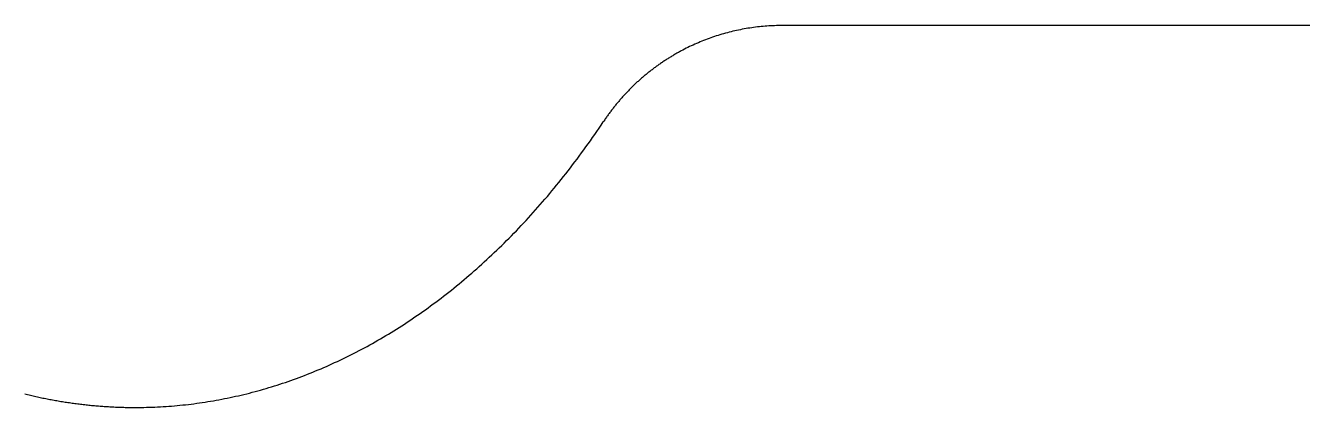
# Model space of a CAD drawing. Header units: millimetres. Extents: x -10 to 277, y -95 to 18.
# Drawn here: x 47.11 to 53.07, y 8.01 to 9.79 of the extents above; entities that cross this region are included whole.
import ezdxf

# ---------------------------------------------------------------- set-up
doc = ezdxf.new("R2010")
doc.units = ezdxf.units.MM
doc.header["$MEASUREMENT"] = 0
doc.layers.add('Edge.Cuts', color=53, linetype='CONTINUOUS')

msp = doc.modelspace()

# ---------------------------------------------------------------- linework, layer by layer
at = {"layer": 'Edge.Cuts', "linetype": 'Continuous'}
for p, q in [((50.393749, 9.763448), (50.385099, 9.761195)), ((50.402419, 9.765624), (50.393749, 9.763448)), ((50.411107, 9.767721), (50.402419, 9.765624)), ((50.419813, 9.769741), (50.411107, 9.767721)), ((50.428537, 9.771683), (50.419813, 9.769741)), ((50.437278, 9.773547), (50.428537, 9.771683)), ((50.446035, 9.775332), (50.437278, 9.773547)), ((50.454807, 9.777039), (50.446035, 9.775332)), ((50.463594, 9.778668), (50.454807, 9.777039)), ((50.472395, 9.780218), (50.463594, 9.778668)), ((50.48121, 9.781689), (50.472395, 9.780218)), ((50.490038, 9.783081), (50.48121, 9.781689)), ((50.498878, 9.784394), (50.490038, 9.783081)), ((50.507729, 9.785628), (50.498878, 9.784394)), ((50.516592, 9.786783), (50.507729, 9.785628)), ((50.525465, 9.787858), (50.516592, 9.786783)), ((50.534348, 9.788854), (50.525465, 9.787858)), ((50.543241, 9.789771), (50.534348, 9.788854)), ((50.552142, 9.790609), (50.543241, 9.789771)), ((50.561051, 9.791366), (50.552142, 9.790609)), ((50.569967, 9.792045), (50.561051, 9.791366)), ((50.578891, 9.792643), (50.569967, 9.792045)), ((50.58782, 9.793162), (50.578891, 9.792643)), ((50.596756, 9.793601), (50.58782, 9.793162)), ((50.605697, 9.793961), (50.596756, 9.793601)), ((50.614642, 9.79424), (50.605697, 9.793961)), ((50.623591, 9.79444), (50.614642, 9.79424)), ((50.632544, 9.79456), (50.623591, 9.79444)), ((50.6415, 9.7946), (50.632544, 9.79456)), ((53.225, 9.7946), (50.6415, 9.7946)), ((50.225335, 9.703915), (50.217215, 9.700156)), ((50.233487, 9.707602), (50.225335, 9.703915)), ((50.241672, 9.711216), (50.233487, 9.707602)), ((50.249889, 9.714756), (50.241672, 9.711216)), ((50.258136, 9.718222), (50.249889, 9.714756)), ((50.266414, 9.721615), (50.258136, 9.718222)), ((50.274721, 9.724933), (50.266414, 9.721615)), ((50.283057, 9.728176), (50.274721, 9.724933)), ((50.291422, 9.731345), (50.283057, 9.728176)), ((50.299814, 9.734439), (50.291422, 9.731345)), ((50.308233, 9.737457), (50.299814, 9.734439)), ((50.316678, 9.7404), (50.308233, 9.737457)), ((50.325148, 9.743267), (50.316678, 9.7404)), ((50.333644, 9.746058), (50.325148, 9.743267)), ((50.342163, 9.748772), (50.333644, 9.746058)), ((50.350706, 9.75141), (50.342163, 9.748772)), ((50.359272, 9.753972), (50.350706, 9.75141)), ((50.36786, 9.756457), (50.359272, 9.753972)), ((50.376469, 9.758865), (50.36786, 9.756457)), ((50.385099, 9.761195), (50.376469, 9.758865)), ((50.114971, 9.6448), (50.111172, 9.642436)), ((50.118781, 9.647146), (50.114971, 9.6448)), ((50.122601, 9.649476), (50.118781, 9.647146)), ((50.126431, 9.651789), (50.122601, 9.649476)), ((50.130272, 9.654084), (50.126431, 9.651789)), ((50.134123, 9.656362), (50.130272, 9.654084)), ((50.137984, 9.658623), (50.134123, 9.656362)), ((50.141855, 9.660867), (50.137984, 9.658623)), ((50.145736, 9.663093), (50.141855, 9.660867)), ((50.149628, 9.665302), (50.145736, 9.663093)), ((50.153529, 9.667494), (50.149628, 9.665302)), ((50.157439, 9.669668), (50.153529, 9.667494)), ((50.16136, 9.671825), (50.157439, 9.669668)), ((50.16529, 9.673964), (50.16136, 9.671825)), ((50.169229, 9.676085), (50.16529, 9.673964)), ((50.177137, 9.680275), (50.169229, 9.676085)), ((50.185081, 9.684395), (50.177137, 9.680275)), ((50.193062, 9.688443), (50.185081, 9.684395)), ((50.201078, 9.692419), (50.193062, 9.688443)), ((50.209129, 9.696323), (50.201078, 9.692419)), ((50.217215, 9.700156), (50.209129, 9.696323)), ((50.030424, 9.586241), (50.026889, 9.5835)), ((50.033971, 9.588965), (50.030424, 9.586241)), ((50.03753, 9.591674), (50.033971, 9.588965)), ((50.041102, 9.594366), (50.03753, 9.591674)), ((50.044685, 9.597043), (50.041102, 9.594366)), ((50.048281, 9.599704), (50.044685, 9.597043)), ((50.051889, 9.602349), (50.048281, 9.599704)), ((50.055508, 9.604977), (50.051889, 9.602349)), ((50.059139, 9.607589), (50.055508, 9.604977)), ((50.062782, 9.610185), (50.059139, 9.607589)), ((50.066437, 9.612766), (50.062782, 9.610185)), ((50.070103, 9.615329), (50.066437, 9.612766)), ((50.073781, 9.617876), (50.070103, 9.615329)), ((50.077469, 9.620407), (50.073781, 9.617876)), ((50.08117, 9.622921), (50.077469, 9.620407)), ((50.084882, 9.625419), (50.08117, 9.622921)), ((50.088605, 9.6279), (50.084882, 9.625419)), ((50.092338, 9.630365), (50.088605, 9.6279)), ((50.096083, 9.632813), (50.092338, 9.630365)), ((50.099839, 9.635244), (50.096083, 9.632813)), ((50.103606, 9.637658), (50.099839, 9.635244)), ((50.107384, 9.640055), (50.103606, 9.637658)), ((50.111172, 9.642436), (50.107384, 9.640055)), ((49.95888, 9.525469), (49.95562, 9.522411)), ((49.962155, 9.528514), (49.95888, 9.525469)), ((49.965443, 9.531542), (49.962155, 9.528514)), ((49.968745, 9.534558), (49.965443, 9.531542)), ((49.97206, 9.537557), (49.968745, 9.534558)), ((49.975389, 9.540542), (49.97206, 9.537557)), ((49.978731, 9.543512), (49.975389, 9.540542)), ((49.982086, 9.546468), (49.978731, 9.543512)), ((49.985455, 9.549408), (49.982086, 9.546468)), ((49.988837, 9.552333), (49.985455, 9.549408)), ((49.992232, 9.555243), (49.988837, 9.552333)), ((49.99564, 9.558138), (49.992232, 9.555243)), ((49.999061, 9.561018), (49.99564, 9.558138)), ((50.002495, 9.563882), (49.999061, 9.561018)), ((50.005942, 9.566731), (50.002495, 9.563882)), ((50.009401, 9.569565), (50.005942, 9.566731)), ((50.012873, 9.572383), (50.009401, 9.569565)), ((50.016359, 9.575186), (50.012873, 9.572383)), ((50.019856, 9.577973), (50.016359, 9.575186)), ((50.023366, 9.580745), (50.019856, 9.577973)), ((50.026889, 9.5835), (50.023366, 9.580745)), ((49.902339, 9.46824), (49.899335, 9.464929)), ((49.905358, 9.471538), (49.902339, 9.46824)), ((49.908391, 9.474821), (49.905358, 9.471538)), ((49.91144, 9.478092), (49.908391, 9.474821)), ((49.914502, 9.481348), (49.91144, 9.478092)), ((49.91758, 9.484592), (49.914502, 9.481348)), ((49.920671, 9.48782), (49.91758, 9.484592)), ((49.923778, 9.491036), (49.920671, 9.48782)), ((49.926898, 9.494237), (49.923778, 9.491036)), ((49.930033, 9.497424), (49.926898, 9.494237)), ((49.933182, 9.500597), (49.930033, 9.497424)), ((49.936346, 9.503757), (49.933182, 9.500597)), ((49.939522, 9.506901), (49.936346, 9.503757)), ((49.942714, 9.510032), (49.939522, 9.506901)), ((49.945919, 9.513148), (49.942714, 9.510032)), ((49.949139, 9.51625), (49.945919, 9.513148)), ((49.952372, 9.519338), (49.949139, 9.51625)), ((49.95562, 9.522411), (49.952372, 9.519338)), ((49.850571, 9.406625), (49.847841, 9.403081)), ((49.853317, 9.410158), (49.850571, 9.406625)), ((49.856078, 9.413677), (49.853317, 9.410158)), ((49.858855, 9.417185), (49.856078, 9.413677)), ((49.861647, 9.420679), (49.858855, 9.417185)), ((49.864455, 9.424161), (49.861647, 9.420679)), ((49.867277, 9.427629), (49.864455, 9.424161)), ((49.870116, 9.431086), (49.867277, 9.427629)), ((49.87297, 9.434529), (49.870116, 9.431086)), ((49.875839, 9.43796), (49.87297, 9.434529)), ((49.878723, 9.441377), (49.875839, 9.43796)), ((49.881623, 9.444781), (49.878723, 9.441377)), ((49.884537, 9.448172), (49.881623, 9.444781)), ((49.887467, 9.45155), (49.884537, 9.448172)), ((49.890411, 9.454915), (49.887467, 9.45155)), ((49.893371, 9.458267), (49.890411, 9.454915)), ((49.896345, 9.461604), (49.893371, 9.458267)), ((49.899335, 9.464929), (49.896345, 9.461604)), ((49.806933, 9.345649), (49.8091, 9.3489)), ((49.813795, 9.355886), (49.8091, 9.3489)), ((49.816318, 9.359589), (49.813795, 9.355886)), ((49.818856, 9.363278), (49.816318, 9.359589)), ((49.821412, 9.366958), (49.818856, 9.363278)), ((49.823982, 9.370624), (49.821412, 9.366958)), ((49.82657, 9.374279), (49.823982, 9.370624)), ((49.829173, 9.377921), (49.82657, 9.374279)), ((49.831792, 9.381553), (49.829173, 9.377921)), ((49.834427, 9.38517), (49.831792, 9.381553)), ((49.837079, 9.388778), (49.834427, 9.38517)), ((49.839745, 9.392371), (49.837079, 9.388778)), ((49.842428, 9.395954), (49.839745, 9.392371)), ((49.845126, 9.399523), (49.842428, 9.395954)), ((49.847841, 9.403081), (49.845126, 9.399523)), ((49.756678, 9.272116), (49.766811, 9.28666)), ((49.766811, 9.28666), (49.776904, 9.301285)), ((49.776904, 9.301285), (49.786955, 9.315992)), ((49.786955, 9.315992), (49.796965, 9.33078)), ((49.796965, 9.33078), (49.806933, 9.345649)), ((49.715742, 9.214758), (49.726036, 9.228974)), ((49.726036, 9.228974), (49.73629, 9.243273)), ((49.73629, 9.243273), (49.746504, 9.257654)), ((49.746504, 9.257654), (49.756678, 9.272116)), ((49.67418, 9.158713), (49.684628, 9.1726)), ((49.684628, 9.1726), (49.695038, 9.186571)), ((49.695038, 9.186571), (49.70541, 9.200623)), ((49.70541, 9.200623), (49.715742, 9.214758)), ((49.632013, 9.103989), (49.64261, 9.117546)), ((49.64261, 9.117546), (49.653171, 9.131185)), ((49.653171, 9.131185), (49.663694, 9.144908)), ((49.663694, 9.144908), (49.67418, 9.158713)), ((49.578485, 9.037451), (49.589262, 9.050592)), ((49.589262, 9.050592), (49.600003, 9.063817)), ((49.600003, 9.063817), (49.610709, 9.077124)), ((49.610709, 9.077124), (49.621379, 9.090515)), ((49.621379, 9.090515), (49.632013, 9.103989)), ((49.535033, 8.985723), (49.545947, 8.99853)), ((49.545947, 8.99853), (49.556827, 9.01142)), ((49.556827, 9.01142), (49.567673, 9.024394)), ((49.567673, 9.024394), (49.578485, 9.037451)), ((49.479966, 8.922948), (49.491045, 8.935335)), ((49.491045, 8.935335), (49.502091, 8.947806)), ((49.502091, 8.947806), (49.513105, 8.960361)), ((49.513105, 8.960361), (49.524086, 8.973)), ((49.524086, 8.973), (49.535033, 8.985723)), ((49.424103, 8.862276), (49.435337, 8.874242)), ((49.435337, 8.874242), (49.446541, 8.886292)), ((49.446541, 8.886292), (49.457714, 8.898426)), ((49.457714, 8.898426), (49.468856, 8.910645)), ((49.468856, 8.910645), (49.479966, 8.922948)), ((49.367482, 8.803715), (49.378865, 8.815258)), ((49.378865, 8.815258), (49.390218, 8.826886)), ((49.390218, 8.826886), (49.401543, 8.838598)), ((49.401543, 8.838598), (49.412838, 8.850395)), ((49.412838, 8.850395), (49.424103, 8.862276)), ((49.310145, 8.74727), (49.321668, 8.75839)), ((49.321668, 8.75839), (49.333163, 8.769594)), ((49.333163, 8.769594), (49.344631, 8.780883)), ((49.344631, 8.780883), (49.356071, 8.792256)), ((49.356071, 8.792256), (49.367482, 8.803715)), ((49.24045, 8.682337), (49.252131, 8.692947)), ((49.252131, 8.692947), (49.263786, 8.703642)), ((49.263786, 8.703642), (49.275415, 8.714421)), ((49.275415, 8.714421), (49.287018, 8.725286)), ((49.287018, 8.725286), (49.298595, 8.736236)), ((49.298595, 8.736236), (49.310145, 8.74727)), ((49.181675, 8.630562), (49.193479, 8.640747)), ((49.193479, 8.640747), (49.205259, 8.651017)), ((49.205259, 8.651017), (49.217014, 8.661372)), ((49.217014, 8.661372), (49.228745, 8.671812)), ((49.228745, 8.671812), (49.24045, 8.682337)), ((49.110367, 8.571239), (49.122308, 8.580913)), ((49.122308, 8.580913), (49.134227, 8.590673)), ((49.134227, 8.590673), (49.146124, 8.600518)), ((49.146124, 8.600518), (49.157997, 8.610448)), ((49.157997, 8.610448), (49.169848, 8.620462)), ((49.169848, 8.620462), (49.181675, 8.630562)), ((49.026181, 8.505896), (49.038269, 8.514975)), ((49.038269, 8.514975), (49.050338, 8.52414)), ((49.050338, 8.52414), (49.062386, 8.53339)), ((49.062386, 8.53339), (49.074413, 8.542725)), ((49.074413, 8.542725), (49.086419, 8.552144)), ((49.086419, 8.552144), (49.098404, 8.561649)), ((49.098404, 8.561649), (49.110367, 8.571239)), ((48.941019, 8.444713), (48.953241, 8.453199)), ((48.953241, 8.453199), (48.965445, 8.46177)), ((48.965445, 8.46177), (48.977631, 8.470425)), ((48.977631, 8.470425), (48.989797, 8.479166)), ((48.989797, 8.479166), (49.001944, 8.487991)), ((49.001944, 8.487991), (49.014072, 8.496901)), ((49.014072, 8.496901), (49.026181, 8.505896)), ((48.854976, 8.387683), (48.867319, 8.395576)), ((48.867319, 8.395576), (48.879645, 8.403554)), ((48.879645, 8.403554), (48.891954, 8.411617)), ((48.891954, 8.411617), (48.904246, 8.419764)), ((48.904246, 8.419764), (48.916522, 8.427996)), ((48.916522, 8.427996), (48.928779, 8.436312)), ((48.928779, 8.436312), (48.941019, 8.444713)), ((48.755676, 8.327571), (48.768141, 8.33479)), ((48.768141, 8.33479), (48.780591, 8.342093)), ((48.780591, 8.342093), (48.793027, 8.349481)), ((48.793027, 8.349481), (48.805447, 8.356952)), ((48.805447, 8.356952), (48.817853, 8.364508)), ((48.817853, 8.364508), (48.830243, 8.372149)), ((48.830243, 8.372149), (48.842618, 8.379873)), ((48.842618, 8.379873), (48.854976, 8.387683)), ((48.655468, 8.272839), (48.66804, 8.279388)), ((48.66804, 8.279388), (48.680599, 8.286019)), ((48.680599, 8.286019), (48.693145, 8.292735)), ((48.693145, 8.292735), (48.705678, 8.299534)), ((48.705678, 8.299534), (48.718198, 8.306417)), ((48.718198, 8.306417), (48.730705, 8.313385)), ((48.730705, 8.313385), (48.743197, 8.320436)), ((48.743197, 8.320436), (48.755676, 8.327571)), ((48.529109, 8.211947), (48.541794, 8.217662)), ((48.541794, 8.217662), (48.554469, 8.223459)), ((48.554469, 8.223459), (48.567133, 8.22934)), ((48.567133, 8.22934), (48.579787, 8.235304)), ((48.579787, 8.235304), (48.592429, 8.241352)), ((48.592429, 8.241352), (48.60506, 8.247482)), ((48.60506, 8.247482), (48.61768, 8.253696)), ((48.61768, 8.253696), (48.630288, 8.259994)), ((48.630288, 8.259994), (48.642884, 8.266375)), ((48.642884, 8.266375), (48.655468, 8.272839)), ((48.388936, 8.154548), (48.401724, 8.159353)), ((48.401724, 8.159353), (48.414503, 8.164241)), ((48.414503, 8.164241), (48.427274, 8.169211)), ((48.427274, 8.169211), (48.440035, 8.174264)), ((48.440035, 8.174264), (48.452788, 8.179399)), ((48.452788, 8.179399), (48.465532, 8.184617)), ((48.465532, 8.184617), (48.478267, 8.189917)), ((48.478267, 8.189917), (48.490992, 8.1953)), ((48.490992, 8.1953), (48.503708, 8.200766)), ((48.503708, 8.200766), (48.516413, 8.206315)), ((48.516413, 8.206315), (48.529109, 8.211947)), ((48.20913, 8.09588), (48.222017, 8.09954)), ((48.222017, 8.09954), (48.234898, 8.103281)), ((48.234898, 8.103281), (48.247772, 8.107103)), ((48.247772, 8.107103), (48.26064, 8.111007)), ((48.26064, 8.111007), (48.273502, 8.114993)), ((48.273502, 8.114993), (48.286357, 8.119061)), ((48.286357, 8.119061), (48.299205, 8.12321)), ((48.299205, 8.12321), (48.312046, 8.127441)), ((48.312046, 8.127441), (48.32488, 8.131753)), ((48.32488, 8.131753), (48.337707, 8.136148)), ((48.337707, 8.136148), (48.350526, 8.140625)), ((48.350526, 8.140625), (48.363337, 8.145184)), ((48.363337, 8.145184), (48.376141, 8.149825)), ((48.376141, 8.149825), (48.388936, 8.154548)), ((47.110144, 8.077625), (47.11661, 8.076042)), ((47.11661, 8.076042), (47.123074, 8.074481)), ((47.123074, 8.074481), (47.129542, 8.072939)), ((47.129542, 8.072939), (47.136009, 8.071417)), ((47.136009, 8.071417), (47.14248, 8.069916)), ((47.14248, 8.069916), (47.148949, 8.068435)), ((47.148949, 8.068435), (47.155422, 8.066974)), ((47.155422, 8.066974), (47.161894, 8.065534)), ((47.161894, 8.065534), (47.168369, 8.064114)), ((47.168369, 8.064114), (47.174843, 8.062714)), ((47.174843, 8.062714), (47.18132, 8.061334)), ((47.18132, 8.061334), (47.187797, 8.059975)), ((47.187797, 8.059975), (47.194276, 8.058635)), ((47.194276, 8.058635), (47.200755, 8.057317)), ((47.200755, 8.057317), (47.207236, 8.056018)), ((47.207236, 8.056018), (47.213717, 8.054739)), ((47.213717, 8.054739), (47.2202, 8.05348)), ((47.2202, 8.05348), (47.226683, 8.052242)), ((47.226683, 8.052242), (47.233169, 8.051024)), ((47.233169, 8.051024), (47.239653, 8.049826)), ((47.239653, 8.049826), (47.246141, 8.048648)), ((47.246141, 8.048648), (47.252627, 8.047491)), ((47.252627, 8.047491), (47.259117, 8.046353)), ((47.259117, 8.046353), (47.265605, 8.045236)), ((47.265605, 8.045236), (47.272096, 8.044139)), ((47.272096, 8.044139), (47.278586, 8.043062)), ((47.278586, 8.043062), (47.285079, 8.042005)), ((47.285079, 8.042005), (47.291571, 8.040968)), ((47.291571, 8.040968), (47.298066, 8.039952)), ((47.298066, 8.039952), (47.304559, 8.038955)), ((47.304559, 8.038955), (47.311056, 8.037979)), ((47.311056, 8.037979), (47.317551, 8.037023)), ((47.317551, 8.037023), (47.324049, 8.036086)), ((47.924361, 8.03586), (47.937348, 8.037742)), ((47.937348, 8.037742), (47.950331, 8.039704)), ((47.950331, 8.039704), (47.963311, 8.041746)), ((47.963311, 8.041746), (47.976287, 8.043869)), ((47.976287, 8.043869), (47.98926, 8.046072)), ((47.98926, 8.046072), (48.002229, 8.048356)), ((48.002229, 8.048356), (48.015195, 8.05072)), ((48.015195, 8.05072), (48.028156, 8.053165)), ((48.028156, 8.053165), (48.041113, 8.05569)), ((48.041113, 8.05569), (48.054066, 8.058296)), ((48.054066, 8.058296), (48.067015, 8.060983)), ((48.067015, 8.060983), (48.079959, 8.06375)), ((48.079959, 8.06375), (48.092899, 8.066599)), ((48.092899, 8.066599), (48.105834, 8.069528)), ((48.105834, 8.069528), (48.118764, 8.072538)), ((48.118764, 8.072538), (48.13169, 8.075629)), ((48.13169, 8.075629), (48.14461, 8.078802)), ((48.14461, 8.078802), (48.157525, 8.082055)), ((48.157525, 8.082055), (48.170435, 8.085389)), ((48.170435, 8.085389), (48.183339, 8.088805)), ((48.183339, 8.088805), (48.196237, 8.092302)), ((48.196237, 8.092302), (48.20913, 8.09588)), ((47.324049, 8.036086), (47.330546, 8.035171)), ((47.330546, 8.035171), (47.337045, 8.034275)), ((47.337045, 8.034275), (47.343543, 8.033399)), ((47.343543, 8.033399), (47.350044, 8.032543)), ((47.350044, 8.032543), (47.356544, 8.031707)), ((47.356544, 8.031707), (47.363046, 8.030892)), ((47.363046, 8.030892), (47.369547, 8.030096)), ((47.369547, 8.030096), (47.376051, 8.029321)), ((47.376051, 8.029321), (47.382554, 8.028565)), ((47.382554, 8.028565), (47.389058, 8.02783)), ((47.389058, 8.02783), (47.395562, 8.027115)), ((47.395562, 8.027115), (47.402069, 8.02642)), ((47.402069, 8.02642), (47.408574, 8.025745)), ((47.408574, 8.025745), (47.415081, 8.025089)), ((47.415081, 8.025089), (47.421588, 8.024454)), ((47.421588, 8.024454), (47.428096, 8.023839)), ((47.428096, 8.023839), (47.434604, 8.023244)), ((47.434604, 8.023244), (47.441113, 8.022669)), ((47.441113, 8.022669), (47.447622, 8.022115)), ((47.447622, 8.022115), (47.454133, 8.02158)), ((47.454133, 8.02158), (47.460642, 8.021065)), ((47.460642, 8.021065), (47.467154, 8.02057)), ((47.467154, 8.02057), (47.473665, 8.020096)), ((47.473665, 8.020096), (47.480178, 8.019641)), ((47.480178, 8.019641), (47.48669, 8.019206)), ((47.48669, 8.019206), (47.493203, 8.018791)), ((47.493203, 8.018791), (47.499716, 8.018397)), ((47.499716, 8.018397), (47.50623, 8.018022)), ((47.50623, 8.018022), (47.512744, 8.017668)), ((47.512744, 8.017668), (47.519259, 8.017333)), ((47.519259, 8.017333), (47.525774, 8.017018)), ((47.525774, 8.017018), (47.53229, 8.016724)), ((47.53229, 8.016724), (47.538805, 8.016449)), ((47.538805, 8.016449), (47.545322, 8.016195)), ((47.545322, 8.016195), (47.551838, 8.01596)), ((47.551838, 8.01596), (47.558356, 8.015746)), ((47.558356, 8.015746), (47.564873, 8.015551)), ((47.564873, 8.015551), (47.571391, 8.015376)), ((47.571391, 8.015376), (47.577908, 8.015222)), ((47.577908, 8.015222), (47.584427, 8.015087)), ((47.584427, 8.015087), (47.590945, 8.014973)), ((47.590945, 8.014973), (47.597465, 8.014878)), ((47.597465, 8.014878), (47.603983, 8.014804)), ((47.603983, 8.014804), (47.610503, 8.014749)), ((47.610503, 8.014749), (47.617023, 8.014715)), ((47.617023, 8.014715), (47.623543, 8.0147)), ((47.623543, 8.0147), (47.625, 8.0147)), ((47.625, 8.0147), (47.638035, 8.01474)), ((47.638035, 8.01474), (47.651068, 8.01486)), ((47.651068, 8.01486), (47.664101, 8.01506)), ((47.664101, 8.01506), (47.677132, 8.01534)), ((47.677132, 8.01534), (47.690162, 8.0157)), ((47.690162, 8.0157), (47.70319, 8.016139)), ((47.70319, 8.016139), (47.716217, 8.016659)), ((47.716217, 8.016659), (47.729242, 8.017259)), ((47.729242, 8.017259), (47.742265, 8.017938)), ((47.742265, 8.017938), (47.755287, 8.018698)), ((47.755287, 8.018698), (47.768306, 8.019538)), ((47.768306, 8.019538), (47.781324, 8.020457)), ((47.781324, 8.020457), (47.79434, 8.021457)), ((47.79434, 8.021457), (47.807353, 8.022537)), ((47.807353, 8.022537), (47.820364, 8.023697)), ((47.820364, 8.023697), (47.833373, 8.024937)), ((47.833373, 8.024937), (47.84638, 8.026257)), ((47.84638, 8.026257), (47.859384, 8.027657)), ((47.859384, 8.027657), (47.872385, 8.029137)), ((47.872385, 8.029137), (47.885383, 8.030698)), ((47.885383, 8.030698), (47.898379, 8.032338)), ((47.898379, 8.032338), (47.911372, 8.034059)), ((47.911372, 8.034059), (47.924361, 8.03586))]:
    msp.add_line(p, q, dxfattribs=at)

doc.saveas('drawing.dxf')
